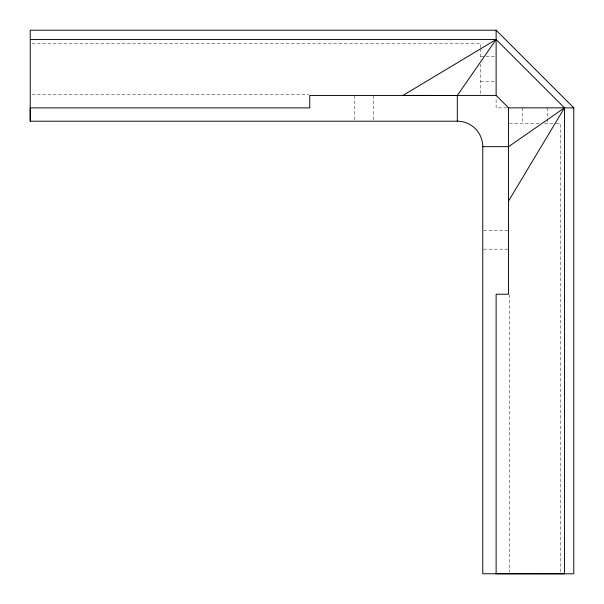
<?xml version="1.0" encoding="UTF-8"?>
<svg xmlns="http://www.w3.org/2000/svg" width="604" height="604" viewBox="0 0 604 604"><rect width="100%" height="100%" fill="white"/><g stroke="black" fill="none" stroke-linecap="round" stroke-linejoin="round"><path stroke-width="0.45" stroke-dasharray="3.02 2.27" d="M32.103 43.556L480.595 43.556L480.595 47.852M480.595 56.293L485.163 56.293M486.077 56.293L495.212 56.293M480.595 81.759L496.126 81.759M32.103 94.496L309.112 94.496M506.779 107.852L496.126 107.852L496.126 97.199M509.482 123.382L539.923 123.382M544.634 123.382L555.34 123.382M556.133 123.382L560.421 123.382L560.421 571.875M483.691 230.539L508.553 230.539M483.691 249.18L508.553 249.18M547.692 107.852L547.692 117.901M547.692 118.814L547.692 123.382M522.218 107.852L522.218 123.382M509.482 294.865L509.482 571.875M480.595 48.637L480.595 59.343M480.595 64.054L480.595 94.496M373.438 95.47L373.438 120.287M354.805 95.47L354.805 120.287"/><path stroke-width="0.91" d="M30.223 121.208L30.223 30.2L496.126 30.2L573.777 107.852L573.777 573.8L482.77 573.762L482.77 146.674A25.466 25.466 0 0 0 457.304 121.208L30.223 121.208L30.223 107.889L309.769 107.882L309.761 95.447L496.126 95.424L508.553 107.852L508.553 294.216L496.126 294.216L496.126 573.762L564.461 573.8L564.461 107.852L496.126 39.517L30.223 39.517M508.553 201.034L564.461 107.852L508.553 146.674L482.77 146.674M457.304 95.47L496.126 39.517L402.944 95.432L457.304 95.47L457.304 121.208M508.553 107.852L573.777 107.852M496.126 30.2L496.126 95.424"/></g></svg>
